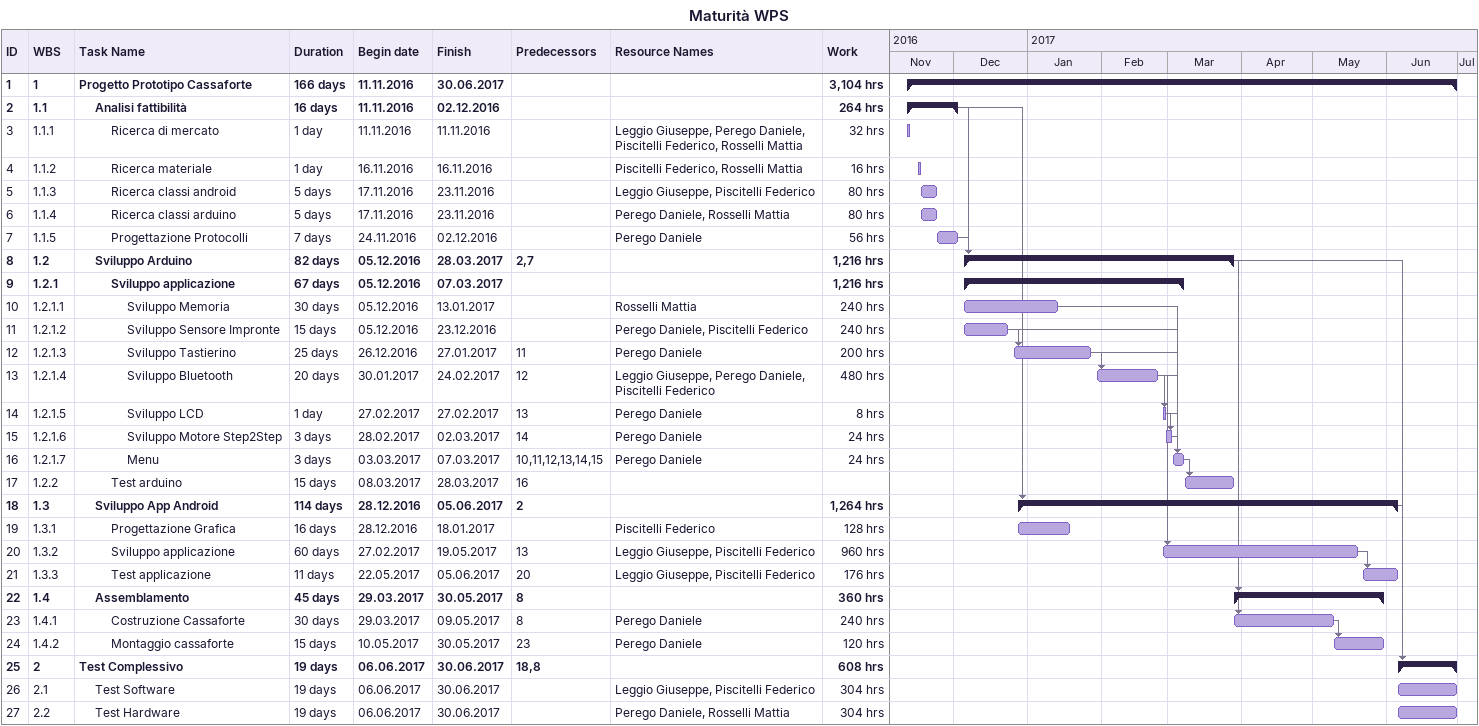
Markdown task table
Maturità WPS

| ID | WBS | Task | Duration | Start | Finish | Predecessors | Resources | Work (h) |
|---|---|---|---|---|---|---|---|---|
| 1 | 1 | **Progetto Prototipo Cassaforte** | 166d | 2016-11-11 | 2017-06-30 |  |  | 3104 |
| 2 | 1.1 | **Analisi fattibilità** | 16d | 2016-11-11 | 2016-12-02 |  |  | 264 |
| 3 | 1.1.1 | Ricerca di mercato | 1d | 2016-11-11 | 2016-11-11 |  | Leggio Giuseppe, Perego Daniele, Piscitelli Federico, Rosselli Mattia | 32 |
| 4 | 1.1.2 | Ricerca materiale | 1d | 2016-11-16 | 2016-11-16 |  | Piscitelli Federico, Rosselli Mattia | 16 |
| 5 | 1.1.3 | Ricerca classi android | 5d | 2016-11-17 | 2016-11-23 |  | Leggio Giuseppe, Piscitelli Federico | 80 |
| 6 | 1.1.4 | Ricerca classi arduino | 5d | 2016-11-17 | 2016-11-23 |  | Perego Daniele, Rosselli Mattia | 80 |
| 7 | 1.1.5 | Progettazione Protocolli | 7d | 2016-11-24 | 2016-12-02 |  | Perego Daniele | 56 |
| 8 | 1.2 | **Sviluppo Arduino** | 82d | 2016-12-05 | 2017-03-28 | 2, 7 |  | 1216 |
| 9 | 1.2.1 | **Sviluppo applicazione** | 67d | 2016-12-05 | 2017-03-07 |  |  | 1216 |
| 10 | 1.2.1.1 | Sviluppo Memoria | 30d | 2016-12-05 | 2017-01-13 |  | Rosselli Mattia | 240 |
| 11 | 1.2.1.2 | Sviluppo Sensore Impronte | 15d | 2016-12-05 | 2016-12-23 |  | Perego Daniele, Piscitelli Federico | 240 |
| 12 | 1.2.1.3 | Sviluppo Tastierino | 25d | 2016-12-26 | 2017-01-27 | 11 | Perego Daniele | 200 |
| 13 | 1.2.1.4 | Sviluppo Bluetooth | 20d | 2017-01-30 | 2017-02-24 | 12 | Leggio Giuseppe, Perego Daniele, Piscitelli Federico | 480 |
| 14 | 1.2.1.5 | Sviluppo LCD | 1d | 2017-02-27 | 2017-02-27 | 13 | Perego Daniele | 8 |
| 15 | 1.2.1.6 | Sviluppo Motore Step2Step | 3d | 2017-02-28 | 2017-03-02 | 14 | Perego Daniele | 24 |
| 16 | 1.2.1.7 | Menu | 3d | 2017-03-03 | 2017-03-07 | 10, 11, 12, 13, 14, 15 | Perego Daniele | 24 |
| 17 | 1.2.2 | Test arduino | 15d | 2017-03-08 | 2017-03-28 | 16 |  |  |
| 18 | 1.3 | **Sviluppo App Android** | 114d | 2016-12-28 | 2017-06-05 | 2 |  | 1264 |
| 19 | 1.3.1 | Progettazione Grafica | 16d | 2016-12-28 | 2017-01-18 |  | Piscitelli Federico | 128 |
| 20 | 1.3.2 | Sviluppo applicazione | 60d | 2017-02-27 | 2017-05-19 | 13 | Leggio Giuseppe, Piscitelli Federico | 960 |
| 21 | 1.3.3 | Test applicazione | 11d | 2017-05-22 | 2017-06-05 | 20 | Leggio Giuseppe, Piscitelli Federico | 176 |
| 22 | 1.4 | **Assemblamento** | 45d | 2017-03-29 | 2017-05-30 | 8 |  | 360 |
| 23 | 1.4.1 | Costruzione Cassaforte | 30d | 2017-03-29 | 2017-05-09 | 8 | Perego Daniele | 240 |
| 24 | 1.4.2 | Montaggio cassaforte | 15d | 2017-05-10 | 2017-05-30 | 23 | Perego Daniele | 120 |
| 25 | 2 | **Test Complessivo** | 19d | 2017-06-06 | 2017-06-30 | 18, 8 |  | 608 |
| 26 | 2.1 | Test Software | 19d | 2017-06-06 | 2017-06-30 |  | Leggio Giuseppe, Piscitelli Federico | 304 |
| 27 | 2.2 | Test Hardware | 19d | 2017-06-06 | 2017-06-30 |  | Perego Daniele, Rosselli Mattia | 304 |
